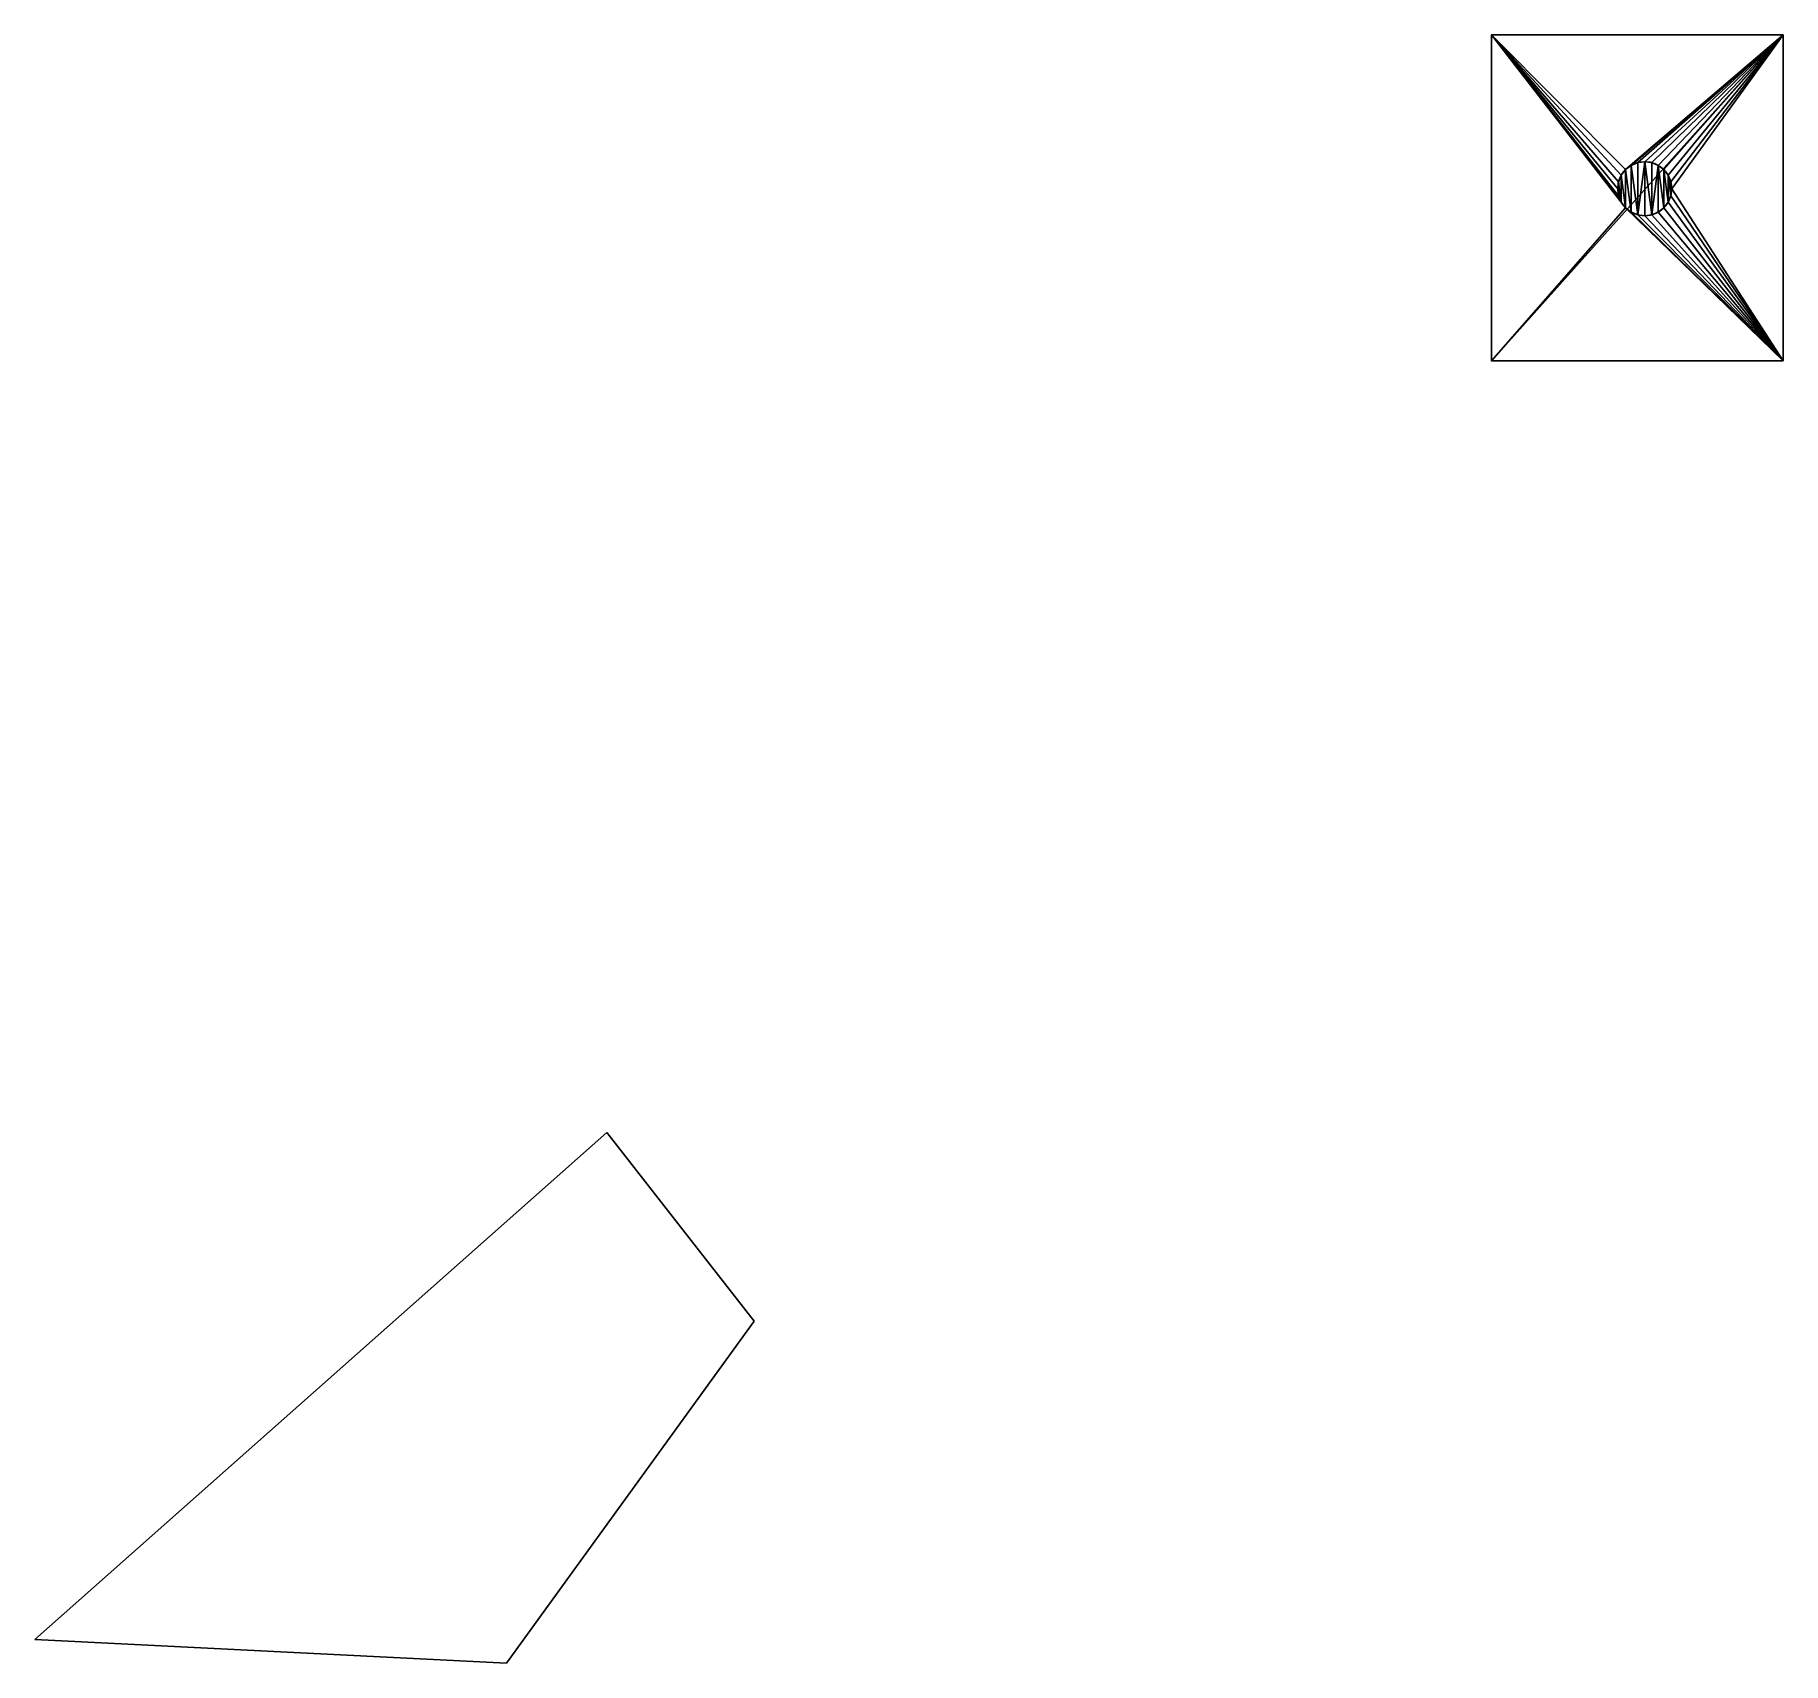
# Model space of a CAD drawing. Extents: x -994 to 1759, y 1184 to 3749.
import ezdxf

# ---------------------------------------------------------------- set-up
doc = ezdxf.new("R2010")
doc.units = 0
doc.layers.get('0').update_dxf_attribs({"color": 13, "linetype": 'CONTINUOUS'})

msp = doc.modelspace()

# ---------------------------------------------------------------- linework, layer by layer
for p, q in [((1300.1, 3748.8), (1759.4, 3748.8)), ((1300.1, 3235.7), (1300.1, 3748.8)), ((1300.1, 3748.8), (1300.1, 3748.8, 86.2)), ((1300.1, 3235.7, 86.2), (1300.1, 3748.8, 86.2)), ((1300.1, 3748.8, 86.2), (1759.4, 3748.8, 86.2)), ((1759.4, 3748.8), (1759.4, 3235.7)), ((1759.4, 3748.8), (1759.4, 3748.8, 86.2)), ((1759.4, 3748.8, 86.2), (1759.4, 3235.7, 86.2)), ((1504.7, 3527.9, 48.5), (1504.7, 3527.9, 86.2)), ((1511.4, 3536.7, 48.5), (1511.4, 3536.7, 86.2)), ((1520.2, 3543.4, 48.5), (1520.2, 3543.4, 86.2)), ((1530.5, 3547.7, 48.5), (1530.5, 3547.7, 86.2)), ((1541.5, 3549.1, 48.5), (1541.5, 3549.1, 86.2)), ((1552.5, 3547.7, 48.5), (1552.5, 3547.7, 86.2)), ((1562.7, 3543.4, 48.5), (1562.7, 3543.4, 86.2)), ((1571.5, 3536.7, 48.5), (1571.5, 3536.7, 86.2)), ((1578.3, 3527.9, 48.5), (1578.3, 3527.9, 86.2)), ((1499, 3506.6, 48.5), (1499, 3506.6, 86.2)), ((1500.4, 3517.6, 48.5), (1500.4, 3517.6, 86.2)), ((1582.5, 3517.6, 48.5), (1582.5, 3517.6, 86.2)), ((1584, 3506.6, 48.5), (1584, 3506.6, 86.2)), ((1500.4, 3495.6, 48.5), (1500.4, 3495.6, 86.2)), ((1504.7, 3485.4, 48.5), (1504.7, 3485.4, 86.2)), ((1511.4, 3476.6, 48.5), (1511.4, 3476.6, 86.2)), ((1520.2, 3469.8, 48.5), (1520.2, 3469.8, 86.2)), ((1562.7, 3469.8, 48.5), (1562.7, 3469.8, 86.2)), ((1571.5, 3476.6, 48.5), (1571.5, 3476.6, 86.2)), ((1578.3, 3485.4, 48.5), (1578.3, 3485.4, 86.2)), ((1582.5, 3495.6, 48.5), (1582.5, 3495.6, 86.2)), ((1530.5, 3465.6, 48.5), (1530.5, 3465.6, 86.2)), ((1541.5, 3464.1, 48.5), (1541.5, 3464.1, 86.2)), ((1552.5, 3465.6, 48.5), (1552.5, 3465.6, 86.2)), ((1759.4, 3235.7), (1300.1, 3235.7)), ((1300.1, 3235.7), (1300.1, 3235.7, 86.2)), ((1759.4, 3235.7, 86.2), (1300.1, 3235.7, 86.2)), ((1759.4, 3235.7), (1759.4, 3235.7, 86.2)), ((-994.3, 1221.2), (-93.5, 2019.9)), ((-93.5, 2019.9), (138.7, 1722.7)), ((138.7, 1722.7), (-251.4, 1184.1)), ((-251.4, 1184.1), (-994.3, 1221.2))]:
    msp.add_line(p, q)
at = {"extrusion": (0, 0, -1)}
for centre in [(-1541.5, 3506.6, -48.5), (-1541.5, 3506.6, -86.2)]:
    msp.add_circle(centre, 42.5, dxfattribs=at)

# ---------------------------------------------------------------- meshes
mesh = msp.add_polyface()
corners = [(1759.4, 3748.8), (1300.1, 3235.7), (1300.1, 3748.8), (1759.4, 3235.7)]
mesh.append_faces([[corners[k] for k in face] for face in [(0, 1, 2), (1, 0, 3)]], dxfattribs={"vtx0": -1})
mesh = msp.add_polyface()
corners = [(1300.1, 3748.8, 86.2), (1300.1, 3235.7), (1300.1, 3235.7, 86.2), (1300.1, 3748.8)]
mesh.append_faces([[corners[k] for k in face] for face in [(0, 1, 2), (1, 0, 3)]], dxfattribs={"vtx0": -1})
mesh = msp.add_polyface()
corners = [(1300.1, 3748.8, 86.2), (1759.4, 3748.8), (1300.1, 3748.8), (1759.4, 3748.8, 86.2)]
mesh.append_faces([[corners[k] for k in face] for face in [(0, 1, 2), (1, 0, 3)]], dxfattribs={"vtx0": -1})
mesh = msp.add_polyface()
corners = [(1300.1, 3235.7, 86.2), (1511.4, 3476.6, 86.2), (1300.1, 3748.8, 86.2), (1759.4, 3235.7, 86.2), (1504.7, 3485.4, 86.2), (1500.4, 3495.6, 86.2), (1499, 3506.6, 86.2), (1520.2, 3469.8, 86.2), (1530.5, 3465.6, 86.2), (1541.5, 3464.1, 86.2), (1552.5, 3465.6, 86.2), (1562.7, 3469.8, 86.2), (1571.5, 3476.6, 86.2), (1578.3, 3485.4, 86.2), (1582.5, 3495.6, 86.2), (1584, 3506.6, 86.2), (1511.4, 3536.7, 86.2), (1759.4, 3748.8, 86.2), (1504.7, 3527.9, 86.2), (1500.4, 3517.6, 86.2), (1520.2, 3543.4, 86.2), (1530.5, 3547.7, 86.2), (1541.5, 3549.1, 86.2), (1552.5, 3547.7, 86.2), (1562.7, 3543.4, 86.2), (1571.5, 3536.7, 86.2), (1578.3, 3527.9, 86.2), (1582.5, 3517.6, 86.2)]
mesh.append_faces([[corners[k] for k in face] for face in [(0, 1, 2), (1, 3, 7), (7, 3, 8), (8, 3, 9), (9, 3, 10), (10, 3, 11), (11, 3, 12), (12, 3, 13), (13, 3, 14), (14, 3, 15), (2, 16, 17), (16, 2, 18), (18, 2, 19), (19, 2, 6), (17, 15, 3)]], dxfattribs={"vtx0": -1, "vtx1": -1})
mesh.append_faces([[corners[k] for k in face] for face in [(1, 0, 3), (2, 1, 4), (2, 4, 5), (2, 5, 6), (17, 16, 20), (17, 20, 21), (17, 21, 22), (17, 22, 23), (17, 23, 24), (17, 24, 25), (17, 25, 26), (17, 26, 27), (17, 27, 15)]], dxfattribs={"vtx0": -1, "vtx2": -1})
mesh = msp.add_polyface()
corners = [(1759.4, 3748.8), (1759.4, 3235.7, 86.2), (1759.4, 3235.7), (1759.4, 3748.8, 86.2)]
mesh.append_faces([[corners[k] for k in face] for face in [(0, 1, 2), (1, 0, 3)]], dxfattribs={"vtx0": -1})
mesh = msp.add_polyface()
corners = [(1500.4, 3495.6, 48.5), (1500.4, 3517.6, 48.5), (1499, 3506.6, 48.5), (1504.7, 3485.4, 48.5), (1504.7, 3527.9, 48.5), (1511.4, 3476.6, 48.5), (1511.4, 3536.7, 48.5), (1520.2, 3469.8, 48.5), (1520.2, 3543.4, 48.5), (1530.5, 3465.6, 48.5), (1530.5, 3547.7, 48.5), (1541.5, 3549.1, 48.5), (1541.5, 3464.1, 48.5), (1552.5, 3465.6, 48.5), (1552.5, 3547.7, 48.5), (1562.7, 3543.4, 48.5), (1562.7, 3469.8, 48.5), (1571.5, 3476.6, 48.5), (1571.5, 3536.7, 48.5), (1578.3, 3485.4, 48.5), (1578.3, 3527.9, 48.5), (1582.5, 3495.6, 48.5), (1582.5, 3517.6, 48.5), (1584, 3506.6, 48.5)]
mesh.append_faces([[corners[k] for k in face] for face in [(0, 1, 2), (22, 21, 23)]], dxfattribs={"vtx0": -1})
mesh.append_faces([[corners[k] for k in face] for face in [(1, 3, 4), (4, 5, 6), (6, 7, 8), (8, 9, 10), (10, 9, 11), (11, 13, 14), (14, 13, 15), (15, 17, 18), (18, 19, 20), (20, 21, 22)]], dxfattribs={"vtx0": -1, "vtx1": -1})
mesh.append_faces([[corners[k] for k in face] for face in [(1, 0, 3), (4, 3, 5), (6, 5, 7), (8, 7, 9), (11, 9, 12), (11, 12, 13), (15, 13, 16), (15, 16, 17), (18, 17, 19), (20, 19, 21)]], dxfattribs={"vtx0": -1, "vtx2": -1})
mesh = msp.add_polyface()
corners = [(1504.7, 3527.9, 48.5), (1500.4, 3517.6, 86.2), (1500.4, 3517.6, 48.5), (1504.7, 3527.9, 86.2)]
mesh.append_faces([[corners[k] for k in face] for face in [(0, 1, 2), (1, 0, 3)]], dxfattribs={"vtx0": -1})
mesh = msp.add_polyface()
corners = [(1511.4, 3536.7, 48.5), (1504.7, 3527.9, 86.2), (1504.7, 3527.9, 48.5), (1511.4, 3536.7, 86.2)]
mesh.append_faces([[corners[k] for k in face] for face in [(0, 1, 2), (1, 0, 3)]], dxfattribs={"vtx0": -1})
mesh = msp.add_polyface()
corners = [(1520.2, 3543.4, 86.2), (1511.4, 3536.7, 48.5), (1520.2, 3543.4, 48.5), (1511.4, 3536.7, 86.2)]
mesh.append_faces([[corners[k] for k in face] for face in [(0, 1, 2), (1, 0, 3)]], dxfattribs={"vtx0": -1})
mesh = msp.add_polyface()
corners = [(1530.5, 3547.7, 86.2), (1520.2, 3543.4, 48.5), (1530.5, 3547.7, 48.5), (1520.2, 3543.4, 86.2)]
mesh.append_faces([[corners[k] for k in face] for face in [(0, 1, 2), (1, 0, 3)]], dxfattribs={"vtx0": -1})
mesh = msp.add_polyface()
corners = [(1541.5, 3549.1, 86.2), (1530.5, 3547.7, 48.5), (1541.5, 3549.1, 48.5), (1530.5, 3547.7, 86.2)]
mesh.append_faces([[corners[k] for k in face] for face in [(0, 1, 2), (1, 0, 3)]], dxfattribs={"vtx0": -1})
mesh = msp.add_polyface()
corners = [(1552.5, 3547.7, 86.2), (1541.5, 3549.1, 48.5), (1552.5, 3547.7, 48.5), (1541.5, 3549.1, 86.2)]
mesh.append_faces([[corners[k] for k in face] for face in [(0, 1, 2), (1, 0, 3)]], dxfattribs={"vtx0": -1})
mesh = msp.add_polyface()
corners = [(1562.7, 3543.4, 86.2), (1552.5, 3547.7, 48.5), (1562.7, 3543.4, 48.5), (1552.5, 3547.7, 86.2)]
mesh.append_faces([[corners[k] for k in face] for face in [(0, 1, 2), (1, 0, 3)]], dxfattribs={"vtx0": -1})
mesh = msp.add_polyface()
corners = [(1571.5, 3536.7, 86.2), (1562.7, 3543.4, 48.5), (1571.5, 3536.7, 48.5), (1562.7, 3543.4, 86.2)]
mesh.append_faces([[corners[k] for k in face] for face in [(0, 1, 2), (1, 0, 3)]], dxfattribs={"vtx0": -1})
mesh = msp.add_polyface()
corners = [(1571.5, 3536.7, 86.2), (1578.3, 3527.9, 48.5), (1578.3, 3527.9, 86.2), (1571.5, 3536.7, 48.5)]
mesh.append_faces([[corners[k] for k in face] for face in [(0, 1, 2), (1, 0, 3)]], dxfattribs={"vtx0": -1})
mesh = msp.add_polyface()
corners = [(1578.3, 3527.9, 86.2), (1582.5, 3517.6, 48.5), (1582.5, 3517.6, 86.2), (1578.3, 3527.9, 48.5)]
mesh.append_faces([[corners[k] for k in face] for face in [(0, 1, 2), (1, 0, 3)]], dxfattribs={"vtx0": -1})
mesh = msp.add_polyface()
corners = [(1500.4, 3517.6, 48.5), (1499, 3506.6, 86.2), (1499, 3506.6, 48.5), (1500.4, 3517.6, 86.2)]
mesh.append_faces([[corners[k] for k in face] for face in [(0, 1, 2), (1, 0, 3)]], dxfattribs={"vtx0": -1})
mesh = msp.add_polyface()
corners = [(1499, 3506.6, 48.5), (1500.4, 3495.6, 86.2), (1500.4, 3495.6, 48.5), (1499, 3506.6, 86.2)]
mesh.append_faces([[corners[k] for k in face] for face in [(0, 1, 2), (1, 0, 3)]], dxfattribs={"vtx0": -1})
mesh = msp.add_polyface()
corners = [(1582.5, 3517.6, 86.2), (1584, 3506.6, 48.5), (1584, 3506.6, 86.2), (1582.5, 3517.6, 48.5)]
mesh.append_faces([[corners[k] for k in face] for face in [(0, 1, 2), (1, 0, 3)]], dxfattribs={"vtx0": -1})
mesh = msp.add_polyface()
corners = [(1584, 3506.6, 86.2), (1582.5, 3495.6, 48.5), (1582.5, 3495.6, 86.2), (1584, 3506.6, 48.5)]
mesh.append_faces([[corners[k] for k in face] for face in [(0, 1, 2), (1, 0, 3)]], dxfattribs={"vtx0": -1})
mesh = msp.add_polyface()
corners = [(1500.4, 3495.6, 48.5), (1504.7, 3485.4, 86.2), (1504.7, 3485.4, 48.5), (1500.4, 3495.6, 86.2)]
mesh.append_faces([[corners[k] for k in face] for face in [(0, 1, 2), (1, 0, 3)]], dxfattribs={"vtx0": -1})
mesh = msp.add_polyface()
corners = [(1504.7, 3485.4, 48.5), (1511.4, 3476.6, 86.2), (1511.4, 3476.6, 48.5), (1504.7, 3485.4, 86.2)]
mesh.append_faces([[corners[k] for k in face] for face in [(0, 1, 2), (1, 0, 3)]], dxfattribs={"vtx0": -1})
mesh = msp.add_polyface()
corners = [(1511.4, 3476.6, 86.2), (1520.2, 3469.8, 48.5), (1511.4, 3476.6, 48.5), (1520.2, 3469.8, 86.2)]
mesh.append_faces([[corners[k] for k in face] for face in [(0, 1, 2), (1, 0, 3)]], dxfattribs={"vtx0": -1})
mesh = msp.add_polyface()
corners = [(1520.2, 3469.8, 86.2), (1530.5, 3465.6, 48.5), (1520.2, 3469.8, 48.5), (1530.5, 3465.6, 86.2)]
mesh.append_faces([[corners[k] for k in face] for face in [(0, 1, 2), (1, 0, 3)]], dxfattribs={"vtx0": -1})
mesh = msp.add_polyface()
corners = [(1552.5, 3465.6, 86.2), (1562.7, 3469.8, 48.5), (1552.5, 3465.6, 48.5), (1562.7, 3469.8, 86.2)]
mesh.append_faces([[corners[k] for k in face] for face in [(0, 1, 2), (1, 0, 3)]], dxfattribs={"vtx0": -1})
mesh = msp.add_polyface()
corners = [(1562.7, 3469.8, 86.2), (1571.5, 3476.6, 48.5), (1562.7, 3469.8, 48.5), (1571.5, 3476.6, 86.2)]
mesh.append_faces([[corners[k] for k in face] for face in [(0, 1, 2), (1, 0, 3)]], dxfattribs={"vtx0": -1})
mesh = msp.add_polyface()
corners = [(1578.3, 3485.4, 86.2), (1571.5, 3476.6, 48.5), (1571.5, 3476.6, 86.2), (1578.3, 3485.4, 48.5)]
mesh.append_faces([[corners[k] for k in face] for face in [(0, 1, 2), (1, 0, 3)]], dxfattribs={"vtx0": -1})
mesh = msp.add_polyface()
corners = [(1582.5, 3495.6, 86.2), (1578.3, 3485.4, 48.5), (1578.3, 3485.4, 86.2), (1582.5, 3495.6, 48.5)]
mesh.append_faces([[corners[k] for k in face] for face in [(0, 1, 2), (1, 0, 3)]], dxfattribs={"vtx0": -1})
mesh = msp.add_polyface()
corners = [(1530.5, 3465.6, 86.2), (1541.5, 3464.1, 48.5), (1530.5, 3465.6, 48.5), (1541.5, 3464.1, 86.2)]
mesh.append_faces([[corners[k] for k in face] for face in [(0, 1, 2), (1, 0, 3)]], dxfattribs={"vtx0": -1})
mesh = msp.add_polyface()
corners = [(1541.5, 3464.1, 86.2), (1552.5, 3465.6, 48.5), (1541.5, 3464.1, 48.5), (1552.5, 3465.6, 86.2)]
mesh.append_faces([[corners[k] for k in face] for face in [(0, 1, 2), (1, 0, 3)]], dxfattribs={"vtx0": -1})
mesh = msp.add_polyface()
corners = [(1759.4, 3235.7, 86.2), (1300.1, 3235.7), (1759.4, 3235.7), (1300.1, 3235.7, 86.2)]
mesh.append_faces([[corners[k] for k in face] for face in [(0, 1, 2), (1, 0, 3)]], dxfattribs={"vtx0": -1})

doc.saveas('drawing.dxf')
